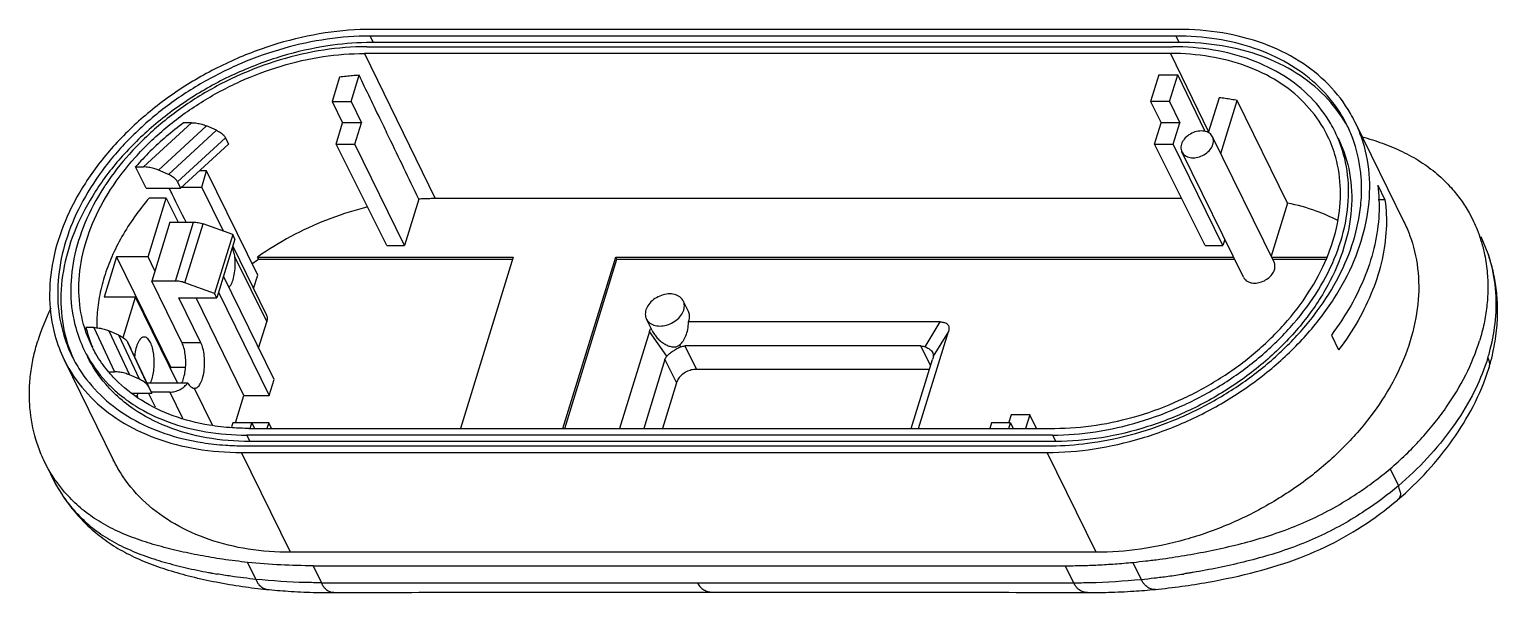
# Model space of a CAD drawing. Extents: x 12 to 460, y -119 to 203.
# Drawn here: x 257.24 to 300.19, y -113.88 to -97.4 of the extents above; entities that cross this region are included whole.
import ezdxf

# ---------------------------------------------------------------- set-up
doc = ezdxf.new("R2010")
doc.units = 0
doc.header["$LTSCALE"] = 16.335
doc.header["$MEASUREMENT"] = 0
doc.layers.get('0').update_dxf_attribs({"linetype": 'CONTINUOUS'})

msp = doc.modelspace()

# ---------------------------------------------------------------- linework, layer by layer
at = {"color": 7, "linetype": 'Continuous'}
for p, q in [((290.841, -97.401), (267.262, -97.401)), ((267.105, -97.91), (290.684, -97.91)), ((267.202, -97.597), (267.293, -97.783)), ((290.781, -97.597), (267.202, -97.597)), ((290.872, -97.783), (267.293, -97.783)), ((290.781, -97.597), (290.872, -97.783)), ((267.044, -98.106), (269.113, -102.352)), ((290.624, -98.106), (267.044, -98.106)), ((290.624, -98.106), (291.739, -100.396)), ((266.314, -98.799), (266.094, -99.511)), ((266.647, -99.511), (266.884, -98.744)), ((290.283, -98.73), (290.042, -99.511)), ((290.283, -98.73), (290.836, -98.73)), ((290.594, -99.511), (290.836, -98.73)), ((291.637, -100.393), (290.836, -98.73)), ((266.094, -99.511), (266.402, -100.133)), ((266.094, -99.511), (266.647, -99.511)), ((266.647, -99.511), (266.949, -100.133)), ((290.594, -99.511), (290.042, -99.511)), ((290.042, -99.511), (290.35, -100.133)), ((290.594, -99.511), (290.896, -100.133)), ((292.047, -99.4), (291.729, -100.428)), ((292.094, -101.035), (292.574, -99.482)), ((294.049, -102.482), (292.574, -99.482)), ((261.98, -100.133), (260.574, -101.426)), ((262.415, -100.224), (261.01, -101.517)), ((261.302, -101.646), (262.707, -100.353)), ((261.98, -100.133), (261.749, -100.133)), ((262.707, -100.353), (262.415, -100.224)), ((266.21, -100.757), (266.402, -100.133)), ((266.949, -100.133), (266.402, -100.133)), ((266.756, -100.757), (266.949, -100.133)), ((290.157, -100.757), (290.35, -100.133)), ((290.896, -100.133), (290.35, -100.133)), ((290.703, -100.757), (290.896, -100.133)), ((296.021, -100.109), (297.455, -103.031)), ((261.571, -101.865), (262.977, -100.573)), ((261.661, -102.048), (263.066, -100.755)), ((262.977, -100.573), (263.066, -100.755)), ((267.693, -103.727), (266.21, -100.757)), ((266.21, -100.757), (266.756, -100.757)), ((268.209, -103.727), (266.756, -100.757)), ((290.157, -100.757), (290.703, -100.757)), ((291.641, -103.727), (290.157, -100.757)), ((292.156, -103.727), (290.703, -100.757)), ((293.653, -104.212), (291.853, -100.544)), ((292.755, -104.652), (290.956, -100.985)), ((260.652, -102.048), (260.343, -101.426)), ((260.343, -101.426), (260.574, -101.426)), ((261.302, -101.646), (261.01, -101.517)), ((262.422, -101.543), (262.209, -101.543)), ((262.277, -102.013), (262.422, -101.543)), ((263.917, -104.589), (262.422, -101.543)), ((260.652, -102.048), (261.661, -102.048)), ((261.571, -101.865), (261.661, -102.048)), ((261.698, -102.013), (262.277, -102.013)), ((262.912, -103.306), (262.277, -102.013)), ((296.685, -101.956), (296.899, -102.391)), ((260.708, -104.059), (261.24, -102.335)), ((261.24, -102.335), (260.742, -102.335)), ((261.24, -102.335), (261.586, -103.039)), ((268.629, -102.367), (268.209, -103.727)), ((290.954, -102.352), (269.113, -102.352)), ((294.049, -102.482), (293.568, -104.038)), ((296.899, -102.391), (296.704, -102.391)), ((261.348, -103.039), (260.815, -104.762)), ((261.348, -103.039), (262.039, -103.039)), ((261.507, -104.762), (262.039, -103.039)), ((261.784, -104.813), (262.317, -103.089)), ((263.185, -103.405), (262.317, -103.089)), ((299.36, -102.768), (299.467, -102.97)), ((263.185, -103.405), (262.653, -105.129)), ((263.25, -103.536), (263.185, -103.405)), ((299.915, -103.964), (299.711, -103.468)), ((263.25, -103.536), (262.717, -105.259)), ((263.187, -103.74), (264.168, -105.739)), ((267.693, -103.727), (268.209, -103.727)), ((291.641, -103.727), (292.156, -103.727)), ((292.212, -103.546), (292.156, -103.727)), ((259.787, -104.059), (259.424, -105.234)), ((259.787, -104.059), (261.373, -107.291)), ((260.708, -104.059), (259.787, -104.059)), ((260.907, -104.464), (260.708, -104.059)), ((263.249, -104.063), (264.179, -105.959)), ((263.945, -104.125), (263.914, -104.063)), ((263.914, -104.063), (271.393, -104.063)), ((263.945, -104.125), (271.374, -104.125)), ((271.393, -104.063), (269.845, -109.073)), ((272.848, -109.073), (274.396, -104.063)), ((272.898, -109.073), (274.426, -104.125)), ((274.426, -104.125), (274.396, -104.063)), ((274.396, -104.063), (292.466, -104.063)), ((274.426, -104.125), (292.497, -104.125)), ((293.58, -104.063), (295.203, -104.063)), ((293.611, -104.125), (295.177, -104.125)), ((261.7, -106.565), (260.815, -104.762)), ((261.507, -104.762), (260.815, -104.762)), ((262.653, -105.129), (261.784, -104.813)), ((264.396, -107.644), (262.914, -104.623)), ((263.796, -104.981), (263.917, -104.589)), ((260.345, -105.234), (259.424, -105.234)), ((259.979, -106.418), (260.345, -105.234)), ((261.574, -107.738), (260.345, -105.234)), ((262.717, -105.259), (262.653, -105.129)), ((262.768, -105.093), (264.25, -108.114)), ((262.255, -106.568), (261.612, -105.259)), ((261.612, -105.259), (262.717, -105.259)), ((263.514, -108.114), (262.113, -105.259)), ((276.52, -105.656), (276.367, -105.345)), ((263.944, -106.722), (264.179, -105.959)), ((275.455, -106.211), (275.29, -105.874)), ((283.887, -105.959), (276.52, -105.959)), ((283.443, -106.686), (283.887, -105.959)), ((259.122, -106.126), (258.891, -106.126)), ((259.122, -106.126), (259.729, -107.418)), ((259.557, -106.217), (260.164, -107.509)), ((259.849, -106.346), (259.557, -106.217)), ((260.456, -107.638), (259.849, -106.346)), ((275.377, -106.236), (274.5, -109.073)), ((275.886, -106.963), (275.377, -106.236)), ((283.25, -109.073), (284.127, -106.236)), ((284.127, -106.236), (283.683, -106.963)), ((295.33, -106.342), (295.543, -106.777)), ((260.119, -106.565), (260.208, -106.747)), ((260.725, -107.858), (260.119, -106.565)), ((260.815, -108.04), (260.208, -106.747)), ((261.7, -106.565), (262.252, -106.565)), ((276.297, -106.686), (276.259, -106.633)), ((276.415, -106.662), (276.75, -107.346)), ((283.323, -106.662), (276.415, -106.662)), ((283.605, -107.238), (283.323, -106.662)), ((258.258, -107.07), (259.692, -109.991)), ((261.373, -107.291), (261.366, -107.314)), ((261.803, -107.291), (261.373, -107.291)), ((275.833, -107.054), (275.209, -109.073)), ((275.833, -107.054), (276.169, -107.737)), ((283.572, -107.346), (276.75, -107.346)), ((283.038, -109.073), (283.662, -107.054)), ((299.935, -107.319), (299.935, -107.319)), ((259.584, -107.418), (259.729, -107.418)), ((260.456, -107.638), (260.164, -107.509)), ((260.673, -107.738), (261.869, -107.738)), ((264.25, -108.114), (264.396, -107.644)), ((276.169, -107.737), (275.756, -109.073)), ((260.251, -108.04), (260.815, -108.04)), ((260.355, -108.123), (260.389, -108.123)), ((260.389, -108.123), (260.414, -108.04)), ((260.411, -108.168), (260.389, -108.123)), ((260.926, -108.452), (260.724, -108.04)), ((260.725, -107.858), (260.815, -108.04)), ((261.344, -108.014), (260.815, -108.014)), ((261.344, -108.014), (261.717, -108.775)), ((262.062, -107.9), (262.595, -108.987)), ((262.062, -107.9), (262.072, -107.9)), ((263.267, -108.911), (263.514, -108.114)), ((263.514, -108.114), (264.25, -108.114)), ((285.961, -108.674), (285.892, -108.896)), ((286.507, -108.674), (285.961, -108.674)), ((286.507, -108.674), (286.384, -109.073)), ((286.699, -109.073), (286.507, -108.674)), ((263.189, -108.911), (263.152, -109.032)), ((264.237, -108.909), (263.189, -108.911)), ((263.655, -109.073), (287.235, -109.073)), ((263.692, -109.073), (263.742, -108.911)), ((263.742, -108.911), (263.821, -109.073)), ((264.237, -108.909), (264.186, -109.073)), ((264.316, -109.073), (264.237, -108.909)), ((285.387, -108.911), (285.337, -109.073)), ((285.94, -108.911), (285.387, -108.911)), ((285.89, -109.073), (285.94, -108.911)), ((285.94, -108.911), (286.018, -109.073)), ((263.595, -109.269), (263.686, -109.455)), ((287.174, -109.269), (263.595, -109.269)), ((287.266, -109.455), (263.686, -109.455)), ((287.174, -109.269), (287.266, -109.455)), ((264.871, -112.699), (263.438, -109.778)), ((263.438, -109.778), (287.017, -109.778)), ((263.498, -109.582), (287.077, -109.582)), ((288.45, -112.699), (287.017, -109.778)), ((257.786, -110.254), (257.679, -110.052)), ((257.781, -110.258), (257.924, -110.549)), ((257.787, -110.255), (258.031, -110.753)), ((297.046, -110.255), (297.29, -110.753)), ((257.924, -110.549), (258.031, -110.753)), ((258.031, -110.752), (258.181, -110.998)), ((297.264, -111.167), (297.262, -111.169)), ((288.45, -112.699), (264.871, -112.699)), ((263.62, -112.992), (263.865, -113.489)), ((265.536, -113.091), (265.78, -113.588)), ((265.536, -113.091), (287.544, -113.091)), ((287.544, -113.091), (287.788, -113.588)), ((289.52, -112.992), (289.764, -113.489)), ((265.78, -113.588), (287.788, -113.588)), ((290.18, -113.783), (290.18, -113.783)), ((266.142, -113.878), (266.141, -113.878)), ((288.194, -113.878), (288.194, -113.878))]:
    msp.add_line(p, q, dxfattribs=at)
for points, knots in [([(267.262, -97.401), (266.804, -97.401), (265.871, -97.476), (264.486, -97.791), (263.13, -98.299), (261.849, -98.986), (260.685, -99.826), (259.676, -100.794), (258.857, -101.856), (258.255, -102.98), (257.893, -104.13), (257.784, -105.267), (257.925, -106.259), (258.145, -106.839), (258.258, -107.07)], [0, 0, 0, 0, 1.37364, 2.79646, 4.247928, 5.704912, 7.14379, 8.542556, 9.882969, 11.152786, 12.348034, 13.475015, 14.551232, 15.323901, 15.323901, 15.323901, 15.323901]), ([(296.021, -100.109), (295.979, -100.024), (295.769, -99.629), (295.267, -98.975), (294.39, -98.281), (293.331, -97.773), (292.128, -97.466), (291.278, -97.401), (290.841, -97.401)], [0, 0, 0, 0, 0.281718, 1.343183, 2.443763, 3.605864, 4.840981, 6.1497, 6.1497, 6.1497, 6.1497]), ([(267.202, -97.597), (266.783, -97.597), (265.931, -97.661), (264.664, -97.934), (263.417, -98.375), (262.228, -98.973), (261.133, -99.709), (260.164, -100.562), (259.349, -101.506), (258.714, -102.515), (258.277, -103.559), (258.055, -104.608), (258.056, -105.631), (258.224, -106.343), (258.367, -106.704), (258.392, -106.762)], [0, 0, 0, 0, 1.254985, 2.553356, 3.878604, 5.212028, 6.534284, 7.826912, 9.073882, 10.263209, 11.388602, 12.451061, 13.46004, 14.43345, 14.623149, 14.623149, 14.623149, 14.623149]), ([(267.096, -97.786), (266.718, -97.795), (265.882, -97.87), (264.605, -98.161), (263.292, -98.653), (262.051, -99.318), (260.924, -100.132), (259.947, -101.069), (259.154, -102.098), (258.571, -103.186), (258.22, -104.299), (258.115, -105.4), (258.231, -106.221), (258.371, -106.655), (258.408, -106.757)], [0, 0, 0, 0, 1.133411, 2.511205, 3.916741, 5.327618, 6.720961, 8.075463, 9.373458, 10.60309, 11.760515, 12.851831, 13.89399, 14.219963, 14.219963, 14.219963, 14.219963]), ([(267.105, -97.91), (266.685, -97.91), (265.828, -97.979), (264.557, -98.268), (263.313, -98.735), (262.137, -99.364), (261.069, -100.136), (260.172, -100.996), (259.678, -101.628), (259.472, -101.936)], [0, 0, 0, 0, 1.260619, 2.566371, 3.898415, 5.235521, 6.55601, 7.839688, 8.951933, 8.951933, 8.951933, 8.951933]), ([(295.437, -100.395), (295.399, -100.318), (295.206, -99.955), (294.745, -99.355), (293.941, -98.718), (292.969, -98.252), (291.864, -97.97), (291.084, -97.91), (290.684, -97.91)], [0, 0, 0, 0, 0.258538, 1.232668, 2.242694, 3.309179, 4.442672, 5.643712, 5.643712, 5.643712, 5.643712]), ([(295.797, -100.219), (295.715, -100.053), (295.457, -99.609), (294.893, -98.962), (294.058, -98.359), (293.07, -97.919), (291.96, -97.653), (291.181, -97.597), (290.781, -97.597)], [0, 0, 0, 0, 0.557208, 1.534677, 2.551005, 3.622859, 4.758336, 5.95721, 5.95721, 5.95721, 5.95721]), ([(295.759, -100.165), (295.588, -99.868), (295.158, -99.307), (294.309, -98.636), (293.283, -98.144), (292.118, -97.846), (291.295, -97.783), (290.872, -97.783)], [0, 0, 0, 0, 1.027875, 2.093626, 3.218951, 4.414983, 5.682287, 5.682287, 5.682287, 5.682287]), ([(258.854, -106.139), (258.843, -106.104), (258.744, -105.764), (258.646, -105.075), (258.742, -104.068), (259.064, -103.049), (259.597, -102.054), (260.323, -101.112), (261.216, -100.255), (262.248, -99.51), (263.383, -98.902), (264.585, -98.451), (265.811, -98.172), (266.639, -98.106), (267.044, -98.106)], [0, 0, 0, 0, 0.111488, 1.062746, 2.063827, 3.120133, 4.248086, 5.43286, 6.675014, 7.947404, 9.24056, 10.525059, 11.786882, 13.003777, 13.003777, 13.003777, 13.003777]), ([(295.221, -100.522), (295.182, -100.441), (294.993, -100.085), (294.545, -99.501), (293.768, -98.886), (292.83, -98.436), (291.763, -98.164), (291.01, -98.106), (290.624, -98.106)], [0, 0, 0, 0, 0.268712, 1.207357, 2.184177, 3.212591, 4.307932, 5.467327, 5.467327, 5.467327, 5.467327]), ([(266.884, -98.744), (266.821, -98.748), (266.694, -98.757), (266.504, -98.775), (266.378, -98.79), (266.314, -98.799)], [0, 0, 0, 0, 0.1894649, 0.3801636, 0.5720403, 0.5720403, 0.5720403, 0.5720403]), ([(292.574, -99.482), (292.516, -99.471), (292.4, -99.45), (292.224, -99.422), (292.106, -99.407), (292.047, -99.4)], [0, 0, 0, 0, 0.1763103, 0.3542412, 0.5337753, 0.5337753, 0.5337753, 0.5337753]), ([(268.629, -102.367), (268.338, -101.763), (267.971, -101), (267.603, -100.237), (267.526, -100.078)], [0, 0, 0, 0, 2.010469, 2.54058, 2.54058, 2.54058, 2.54058]), ([(261.749, -100.133), (261.575, -100.262), (261.239, -100.529), (260.769, -100.96), (260.48, -101.268), (260.343, -101.426)], [0, 0, 0, 0, 0.648129, 1.286539, 1.912956, 1.912956, 1.912956, 1.912956]), ([(261.98, -100.133), (262.031, -100.133), (262.132, -100.141), (262.279, -100.172), (262.372, -100.205), (262.415, -100.224)], [0, 0, 0, 0, 0.1523886, 0.3051158, 0.4473239, 0.4473239, 0.4473239, 0.4473239]), ([(262.707, -100.353), (262.75, -100.372), (262.826, -100.413), (262.919, -100.487), (262.963, -100.544), (262.977, -100.573)], [0, 0, 0, 0, 0.140116, 0.2577207, 0.3536054, 0.3536054, 0.3536054, 0.3536054]), ([(287.017, -109.778), (287.475, -109.778), (288.408, -109.703), (289.793, -109.388), (291.149, -108.879), (292.43, -108.193), (293.594, -107.353), (294.603, -106.385), (295.422, -105.322), (296.024, -104.199), (296.386, -103.049), (296.495, -101.912), (296.354, -100.92), (296.134, -100.34), (296.021, -100.109)], [0, 0, 0, 0, 1.37364, 2.79646, 4.247928, 5.704912, 7.14379, 8.542556, 9.882969, 11.152786, 12.348034, 13.475015, 14.551232, 15.323901, 15.323901, 15.323901, 15.323901]), ([(287.174, -109.269), (287.594, -109.269), (288.451, -109.2), (289.722, -108.911), (290.966, -108.444), (292.142, -107.814), (293.21, -107.043), (294.136, -106.155), (294.887, -105.18), (295.44, -104.148), (295.773, -103.094), (295.873, -102.05), (295.743, -101.14), (295.541, -100.607), (295.437, -100.395)], [0, 0, 0, 0, 1.260619, 2.566371, 3.898415, 5.235521, 6.55601, 7.839688, 9.069813, 10.235152, 11.332057, 12.366311, 13.353978, 14.063074, 14.063074, 14.063074, 14.063074]), ([(287.235, -109.073), (287.64, -109.073), (288.468, -109.006), (289.694, -108.728), (290.896, -108.277), (292.031, -107.669), (293.063, -106.924), (293.956, -106.067), (294.682, -105.125), (295.215, -104.13), (295.537, -103.11), (295.633, -102.104), (295.509, -101.23), (295.318, -100.722), (295.221, -100.522)], [0, 0, 0, 0, 1.216897, 2.478724, 3.763221, 5.05638, 6.328768, 7.570922, 8.755695, 9.883646, 10.939952, 11.941032, 12.89229, 13.559991, 13.559991, 13.559991, 13.559991]), ([(291.853, -100.544), (291.843, -100.524), (291.803, -100.462), (291.69, -100.389), (291.519, -100.363), (291.335, -100.395), (291.161, -100.479), (291.022, -100.603), (290.961, -100.71), (290.944, -100.764)], [0, 0, 0, 0, 0.067961, 0.217557, 0.387222, 0.575053, 0.770141, 0.958537, 1.129085, 1.129085, 1.129085, 1.129085]), ([(296.213, -101.954), (296.21, -101.816), (296.177, -101.354), (296.038, -100.764), (295.856, -100.341), (295.797, -100.219)], [0, 0, 0, 0, 0.415486, 1.388896, 1.795571, 1.795571, 1.795571, 1.795571]), ([(295.529, -100.582), (295.536, -100.595), (295.691, -100.917), (295.91, -101.607), (295.955, -102.692), (295.73, -103.813), (295.249, -104.925), (294.533, -105.989), (293.609, -106.967), (292.513, -107.824), (291.286, -108.528), (289.973, -109.052), (288.624, -109.377), (287.713, -109.455), (287.266, -109.455)], [0, 0, 0, 0, 0.04284, 1.073573, 2.140146, 3.268578, 4.472357, 5.752199, 7.098058, 8.491871, 9.910369, 11.327768, 12.718399, 14.059321, 14.059321, 14.059321, 14.059321]), ([(290.944, -100.764), (290.929, -100.812), (290.921, -100.891), (290.945, -100.962), (290.956, -100.985)], [0, 0, 0, 0, 0.1503056, 0.2243317, 0.2243317, 0.2243317, 0.2243317]), ([(290.956, -100.985), (290.966, -101.005), (291.006, -101.066), (291.119, -101.14), (291.29, -101.166), (291.474, -101.134), (291.648, -101.05), (291.787, -100.925), (291.848, -100.819), (291.865, -100.764)], [0, 0, 0, 0, 0.067961, 0.217557, 0.387222, 0.575053, 0.770141, 0.958537, 1.129085, 1.129085, 1.129085, 1.129085]), ([(291.865, -100.764), (291.88, -100.717), (291.888, -100.638), (291.864, -100.566), (291.853, -100.544)], [0, 0, 0, 0, 0.1503056, 0.2243317, 0.2243317, 0.2243317, 0.2243317]), ([(296.234, -100.542), (296.432, -100.599), (296.828, -100.727), (297.402, -100.963), (297.942, -101.257), (298.426, -101.616), (298.817, -101.999), (299.126, -102.386), (299.287, -102.638), (299.36, -102.768)], [0, 0, 0, 0, 0.618182, 1.247142, 1.858994, 2.458095, 3.047656, 3.496274, 3.942252, 3.942252, 3.942252, 3.942252]), ([(261.01, -101.517), (260.966, -101.498), (260.873, -101.465), (260.727, -101.434), (260.625, -101.426), (260.574, -101.426)], [0, 0, 0, 0, 0.1422081, 0.2949353, 0.4473239, 0.4473239, 0.4473239, 0.4473239]), ([(261.571, -101.865), (261.557, -101.837), (261.513, -101.779), (261.421, -101.705), (261.344, -101.665), (261.302, -101.646)], [0, 0, 0, 0, 0.0958847, 0.2134894, 0.3536054, 0.3536054, 0.3536054, 0.3536054]), ([(259.472, -101.936), (259.45, -101.969), (259.216, -102.327), (258.839, -103.031), (258.506, -104.085), (258.406, -105.129), (258.536, -106.039), (258.738, -106.572), (258.842, -106.784)], [0, 0, 0, 0, 0.118227, 1.283565, 2.38047, 3.414724, 4.402392, 5.111487, 5.111487, 5.111487, 5.111487]), ([(287.274, -109.58), (287.627, -109.571), (288.412, -109.504), (289.615, -109.245), (290.862, -108.804), (292.05, -108.206), (293.146, -107.47), (294.115, -106.617), (294.93, -105.673), (295.565, -104.664), (296.002, -103.62), (296.195, -102.706), (296.218, -102.153), (296.213, -101.954)], [0, 0, 0, 0, 1.058596, 2.356967, 3.682215, 5.015639, 6.337895, 7.630523, 8.877493, 10.06682, 11.192213, 12.254672, 12.849651, 12.849651, 12.849651, 12.849651]), ([(296.685, -101.956), (296.724, -102.239), (296.747, -102.828), (296.621, -103.72), (296.339, -104.62), (295.908, -105.508), (295.536, -106.069), (295.33, -106.342)], [0, 0, 0, 0, 0.85914, 1.754295, 2.692302, 3.676254, 4.704627, 4.704627, 4.704627, 4.704627]), ([(260.742, -102.335), (260.59, -102.513), (260.305, -102.877), (259.938, -103.451), (259.641, -104.039), (259.417, -104.635), (259.27, -105.232), (259.211, -105.733), (259.207, -106.032), (259.209, -106.133)], [0, 0, 0, 0, 0.701759, 1.382534, 2.040824, 2.67609, 3.288881, 3.880925, 4.184645, 4.184645, 4.184645, 4.184645]), ([(267.131, -102.598), (267.089, -102.608), (266.68, -102.711), (265.914, -102.961), (264.876, -103.442), (264.225, -103.844), (263.914, -104.063)], [0, 0, 0, 0, 0.129015, 1.265194, 2.411484, 3.553677, 3.553677, 3.553677, 3.553677]), ([(269.113, -102.352), (269.059, -102.352), (268.952, -102.353), (268.791, -102.358), (268.683, -102.364), (268.629, -102.367)], [0, 0, 0, 0, 0.1603896, 0.3217961, 0.4841892, 0.4841892, 0.4841892, 0.4841892]), ([(295.517, -102.995), (295.315, -102.888), (294.837, -102.678), (294.334, -102.54), (294.049, -102.482)], [0, 0, 0, 0, 0.685918, 1.559087, 1.559087, 1.559087, 1.559087]), ([(296.899, -102.391), (296.938, -102.674), (296.96, -103.263), (296.834, -104.155), (296.552, -105.055), (296.122, -105.943), (295.75, -106.504), (295.543, -106.777)], [0, 0, 0, 0, 0.85914, 1.754295, 2.692302, 3.676254, 4.704627, 4.704627, 4.704627, 4.704627]), ([(262.039, -103.039), (262.085, -103.039), (262.18, -103.048), (262.271, -103.073), (262.317, -103.089)], [0, 0, 0, 0, 0.138853, 0.2831197, 0.2831197, 0.2831197, 0.2831197]), ([(297.455, -103.031), (297.517, -103.157), (297.704, -103.594), (297.895, -104.402), (297.896, -105.459), (297.666, -106.542), (297.216, -107.621), (296.56, -108.662), (295.718, -109.638), (294.717, -110.518), (293.586, -111.278), (292.359, -111.896), (291.071, -112.352), (289.762, -112.633), (288.882, -112.699), (288.45, -112.699)], [0, 0, 0, 0, 0.419965, 1.425186, 2.467138, 3.564319, 4.726489, 5.954682, 7.242404, 8.577274, 9.942741, 11.319741, 12.688297, 14.029099, 15.325097, 15.325097, 15.325097, 15.325097]), ([(299.467, -102.97), (299.501, -103.041), (299.578, -103.209), (299.643, -103.381), (299.676, -103.482)], [0, 0, 0, 0, 0.2351595, 0.5533187, 0.5533187, 0.5533187, 0.5533187]), ([(263.249, -104.063), (263.244, -104.015), (263.225, -103.92), (263.194, -103.826), (263.176, -103.78), (263.175, -103.777)], [0, 0, 0, 0, 0.1456819, 0.2883517, 0.2963261, 0.2963261, 0.2963261, 0.2963261]), ([(299.717, -103.61), (299.718, -103.614), (299.755, -103.737), (299.786, -103.862), (299.811, -103.983)], [0, 0, 0, 0, 0.0128846, 0.3852764, 0.3852764, 0.3852764, 0.3852764]), ([(263.076, -104.95), (263.096, -104.93), (263.144, -104.859), (263.203, -104.715), (263.245, -104.517), (263.263, -104.295), (263.257, -104.14), (263.249, -104.063)], [0, 0, 0, 0, 0.0841615, 0.2543866, 0.4613716, 0.6901977, 0.9224452, 0.9224452, 0.9224452, 0.9224452]), ([(293.665, -104.432), (293.676, -104.395), (293.688, -104.319), (293.669, -104.244), (293.653, -104.212)], [0, 0, 0, 0, 0.1169481, 0.2246753, 0.2246753, 0.2246753, 0.2246753]), ([(299.811, -103.983), (299.85, -104.169), (299.9, -104.516), (299.916, -105.028), (299.884, -105.518), (299.803, -106.016), (299.717, -106.346), (299.665, -106.511)], [0, 0, 0, 0, 0.568594, 1.047841, 1.536659, 2.038782, 2.557972, 2.557972, 2.557972, 2.557972]), ([(299.935, -107.319), (299.958, -107.245), (300.01, -107.063), (300.079, -106.774), (300.137, -106.453), (300.174, -106.139), (300.193, -105.834), (300.195, -105.54), (300.182, -105.256), (300.154, -104.983), (300.114, -104.721), (300.062, -104.47), (300, -104.228), (299.948, -104.061), (299.919, -103.974), (299.915, -103.964)], [0, 0, 0, 0, 0.231358, 0.56689, 0.892797, 1.208536, 1.513721, 1.80824, 2.092238, 2.366021, 2.630427, 2.886311, 3.136582, 3.378994, 3.410582, 3.410582, 3.410582, 3.410582]), ([(299.981, -106.755), (300.054, -106.475), (300.16, -105.885), (300.16, -104.975), (300.034, -104.329), (299.928, -104), (299.915, -103.964)], [0, 0, 0, 0, 0.869216, 1.789742, 2.713537, 2.827241, 2.827241, 2.827241, 2.827241]), ([(261.784, -104.813), (261.739, -104.796), (261.647, -104.771), (261.553, -104.762), (261.507, -104.762)], [0, 0, 0, 0, 0.1442667, 0.2831197, 0.2831197, 0.2831197, 0.2831197]), ([(292.756, -104.652), (292.761, -104.663), (292.788, -104.711), (292.869, -104.782), (293.009, -104.827), (293.17, -104.824), (293.333, -104.777), (293.482, -104.691), (293.599, -104.575), (293.65, -104.48), (293.665, -104.432)], [0, 0, 0, 0, 0.036177, 0.165658, 0.309318, 0.469259, 0.640376, 0.813602, 0.97919, 1.129951, 1.129951, 1.129951, 1.129951]), ([(275.974, -105.139), (275.907, -105.139), (275.771, -105.16), (275.581, -105.241), (275.419, -105.365), (275.304, -105.517), (275.248, -105.684), (275.26, -105.807), (275.285, -105.864), (275.29, -105.874)], [0, 0, 0, 0, 0.199447, 0.408825, 0.611654, 0.804122, 0.973019, 1.129064, 1.160138, 1.160138, 1.160138, 1.160138]), ([(276.367, -105.345), (276.349, -105.31), (276.291, -105.232), (276.151, -105.155), (276.034, -105.139), (275.974, -105.139)], [0, 0, 0, 0, 0.119305, 0.2831849, 0.4653651, 0.4653651, 0.4653651, 0.4653651]), ([(275.683, -106.079), (275.75, -106.079), (275.886, -106.059), (276.076, -105.977), (276.238, -105.854), (276.353, -105.702), (276.409, -105.535), (276.397, -105.412), (276.372, -105.355), (276.367, -105.345)], [0, 0, 0, 0, 0.199447, 0.408825, 0.611654, 0.804122, 0.973019, 1.129064, 1.160138, 1.160138, 1.160138, 1.160138]), ([(276.52, -105.959), (276.536, -105.918), (276.558, -105.835), (276.549, -105.729), (276.528, -105.673), (276.52, -105.656)], [0, 0, 0, 0, 0.1327374, 0.2553764, 0.3115396, 0.3115396, 0.3115396, 0.3115396]), ([(264.168, -105.739), (264.183, -105.77), (264.202, -105.844), (264.191, -105.921), (264.179, -105.959)], [0, 0, 0, 0, 0.103252, 0.224824, 0.224824, 0.224824, 0.224824]), ([(275.29, -105.874), (275.307, -105.909), (275.366, -105.987), (275.506, -106.063), (275.623, -106.079), (275.683, -106.079)], [0, 0, 0, 0, 0.119305, 0.2831849, 0.4653651, 0.4653651, 0.4653651, 0.4653651]), ([(276.259, -106.633), (276.298, -106.6), (276.371, -106.517), (276.451, -106.362), (276.506, -106.172), (276.519, -106.033), (276.52, -105.959)], [0, 0, 0, 0, 0.152485, 0.325415, 0.5211344, 0.7415024, 0.7415024, 0.7415024, 0.7415024]), ([(283.887, -105.959), (283.923, -105.959), (283.988, -105.965), (284.075, -106), (284.131, -106.064), (284.147, -106.149), (284.136, -106.207), (284.127, -106.236)], [0, 0, 0, 0, 0.1073972, 0.195877, 0.2730785, 0.3526177, 0.4458004, 0.4458004, 0.4458004, 0.4458004]), ([(257.68, -110.052), (257.645, -109.981), (257.549, -109.769), (257.364, -109.253), (257.251, -108.63), (257.23, -107.994), (257.262, -107.504), (257.344, -107.006), (257.43, -106.676), (257.481, -106.511)], [0, 0, 0, 0, 0.23516, 0.70025, 1.640038, 2.119284, 2.608103, 3.110226, 3.629415, 3.629415, 3.629415, 3.629415]), ([(258.891, -106.126), (258.93, -106.281), (258.99, -106.47), (259.065, -106.653), (259.08, -106.688)], [0, 0, 0, 0, 0.4798372, 0.5930785, 0.5930785, 0.5930785, 0.5930785]), ([(259.122, -106.126), (259.173, -106.126), (259.275, -106.134), (259.421, -106.165), (259.514, -106.198), (259.557, -106.217)], [0, 0, 0, 0, 0.1523886, 0.3051158, 0.4473239, 0.4473239, 0.4473239, 0.4473239]), ([(259.849, -106.346), (259.892, -106.365), (259.968, -106.405), (260.061, -106.479), (260.105, -106.537), (260.119, -106.565)], [0, 0, 0, 0, 0.140116, 0.2577207, 0.3536054, 0.3536054, 0.3536054, 0.3536054]), ([(260.598, -106.401), (260.57, -106.401), (260.5, -106.429), (260.423, -106.536), (260.36, -106.694), (260.328, -106.849), (260.316, -106.949), (260.313, -106.979)], [0, 0, 0, 0, 0.0831009, 0.2112557, 0.3836618, 0.5929008, 0.6835731, 0.6835731, 0.6835731, 0.6835731]), ([(260.779, -106.563), (260.759, -106.521), (260.717, -106.451), (260.64, -106.402), (260.602, -106.401), (260.598, -106.401)], [0, 0, 0, 0, 0.1401082, 0.2410315, 0.2533057, 0.2533057, 0.2533057, 0.2533057]), ([(275.377, -106.236), (275.382, -106.219), (275.39, -106.2), (275.398, -106.181), (275.399, -106.18)], [0, 0, 0, 0, 0.0556431, 0.06104932, 0.06104932, 0.06104932, 0.06104932]), ([(275.456, -106.212), (275.464, -106.229), (275.496, -106.288), (275.56, -106.38), (275.653, -106.48), (275.755, -106.564), (275.862, -106.631), (275.937, -106.662), (275.975, -106.673)], [0, 0, 0, 0, 0.0592505, 0.1986271, 0.335126, 0.4679649, 0.5944919, 0.711559, 0.711559, 0.711559, 0.711559]), ([(297.046, -110.254), (297.205, -110.12), (297.51, -109.845), (297.937, -109.407), (298.328, -108.952), (298.792, -108.335), (299.278, -107.538), (299.559, -106.854), (299.665, -106.511)], [0, 0, 0, 0, 0.621714, 1.233546, 1.833411, 2.419745, 3.548057, 4.625392, 4.625392, 4.625392, 4.625392]), ([(258.482, -106.959), (258.564, -107.126), (258.822, -107.57), (259.386, -108.217), (260.221, -108.82), (261.209, -109.26), (262.149, -109.485), (262.749, -109.55), (262.974, -109.565)], [0, 0, 0, 0, 0.557208, 1.534677, 2.551005, 3.622859, 4.758336, 5.433654, 5.433654, 5.433654, 5.433654]), ([(258.842, -106.784), (258.88, -106.861), (259.073, -107.224), (259.4, -107.65), (259.724, -107.952), (259.814, -108.03)], [0, 0, 0, 0, 0.258538, 1.232668, 1.588758, 1.588758, 1.588758, 1.588758]), ([(259.531, -107.394), (259.402, -107.237), (259.241, -107.006), (259.109, -106.76), (259.074, -106.69)], [0, 0, 0, 0, 0.6083181, 0.8402591, 0.8402591, 0.8402591, 0.8402591]), ([(260.778, -107.74), (260.784, -107.728), (260.814, -107.662), (260.854, -107.529), (260.885, -107.334), (260.893, -107.125), (260.879, -106.917), (260.844, -106.728), (260.804, -106.613), (260.779, -106.563)], [0, 0, 0, 0, 0.04006, 0.214961, 0.416057, 0.630213, 0.842601, 1.038526, 1.205679, 1.205679, 1.205679, 1.205679]), ([(261.721, -107.691), (261.741, -107.641), (261.776, -107.524), (261.806, -107.334), (261.814, -107.125), (261.8, -106.917), (261.765, -106.73), (261.726, -106.617), (261.702, -106.569)], [0, 0, 0, 0, 0.161844, 0.362941, 0.577097, 0.789484, 0.985409, 1.146484, 1.146484, 1.146484, 1.146484]), ([(262.072, -107.9), (262.1, -107.9), (262.171, -107.87), (262.247, -107.762), (262.31, -107.603), (262.351, -107.402), (262.368, -107.179), (262.358, -106.952), (262.323, -106.746), (262.281, -106.621), (262.255, -106.568)], [0, 0, 0, 0, 0.085904, 0.214709, 0.38737, 0.596297, 0.826217, 1.05851, 1.274194, 1.4518, 1.4518, 1.4518, 1.4518]), ([(275.833, -107.054), (275.838, -107.037), (275.852, -107.004), (275.874, -106.976), (275.886, -106.963)], [0, 0, 0, 0, 0.0526989, 0.1053928, 0.1053928, 0.1053928, 0.1053928]), ([(275.886, -106.963), (275.911, -106.935), (275.97, -106.88), (276.07, -106.806), (276.179, -106.74), (276.257, -106.702), (276.297, -106.686)], [0, 0, 0, 0, 0.1145852, 0.2401841, 0.3706268, 0.4989918, 0.4989918, 0.4989918, 0.4989918]), ([(275.975, -106.673), (276.01, -106.684), (276.08, -106.696), (276.181, -106.683), (276.237, -106.652), (276.259, -106.633)], [0, 0, 0, 0, 0.1114893, 0.2101279, 0.2987609, 0.2987609, 0.2987609, 0.2987609]), ([(276.297, -106.686), (276.316, -106.678), (276.354, -106.666), (276.395, -106.662), (276.415, -106.662)], [0, 0, 0, 0, 0.0612978, 0.1211169, 0.1211169, 0.1211169, 0.1211169]), ([(283.323, -106.662), (283.343, -106.662), (283.384, -106.666), (283.424, -106.678), (283.443, -106.686)], [0, 0, 0, 0, 0.0603507, 0.1231909, 0.1231909, 0.1231909, 0.1231909]), ([(283.443, -106.686), (283.48, -106.701), (283.548, -106.734), (283.623, -106.796), (283.656, -106.843), (283.665, -106.862)], [0, 0, 0, 0, 0.1207574, 0.2243441, 0.2890688, 0.2890688, 0.2890688, 0.2890688]), ([(283.683, -106.963), (283.681, -106.977), (283.676, -107.008), (283.667, -107.038), (283.662, -107.054)], [0, 0, 0, 0, 0.04312789, 0.09322433, 0.09322433, 0.09322433, 0.09322433]), ([(283.665, -106.862), (283.668, -106.869), (283.682, -106.901), (283.686, -106.937), (283.683, -106.963)], [0, 0, 0, 0, 0.0234663, 0.1025999, 0.1025999, 0.1025999, 0.1025999]), ([(299.91, -107.008), (299.916, -106.987), (299.941, -106.903), (299.965, -106.819), (299.981, -106.755)], [0, 0, 0, 0, 0.0662443, 0.2630774, 0.2630774, 0.2630774, 0.2630774]), ([(258.258, -107.07), (258.299, -107.154), (258.51, -107.55), (259.012, -108.204), (259.889, -108.898), (260.948, -109.405), (262.151, -109.713), (263.001, -109.778), (263.438, -109.778)], [0, 0, 0, 0, 0.281718, 1.343183, 2.443763, 3.605864, 4.840981, 6.1497, 6.1497, 6.1497, 6.1497]), ([(259.763, -108.088), (259.664, -107.994), (259.34, -107.658), (259.078, -107.265), (258.933, -106.97)], [0, 0, 0, 0, 0.410869, 1.397628, 1.397628, 1.397628, 1.397628]), ([(276.75, -107.346), (276.701, -107.346), (276.599, -107.36), (276.454, -107.415), (276.326, -107.501), (276.226, -107.609), (276.182, -107.694), (276.169, -107.737)], [0, 0, 0, 0, 0.1489813, 0.3056045, 0.4603826, 0.6082266, 0.7429766, 0.7429766, 0.7429766, 0.7429766]), ([(297.264, -111.167), (297.576, -110.903), (298.149, -110.347), (298.894, -109.428), (299.512, -108.428), (299.817, -107.701), (299.935, -107.319)], [0, 0, 0, 0, 1.224649, 2.38981, 3.540027, 4.740376, 4.740376, 4.740376, 4.740376]), ([(299.825, -107.261), (299.72, -107.555), (299.444, -108.172), (298.879, -109.076), (298.153, -109.96), (297.588, -110.5), (297.29, -110.753)], [0, 0, 0, 0, 0.935935, 2.018846, 3.188856, 4.359119, 4.359119, 4.359119, 4.359119]), ([(299.91, -107.008), (299.903, -107.029), (299.876, -107.114), (299.848, -107.198), (299.825, -107.261)], [0, 0, 0, 0, 0.0664747, 0.2667479, 0.2667479, 0.2667479, 0.2667479]), ([(299.91, -107.008), (299.926, -107.042), (299.95, -107.11), (299.958, -107.216), (299.946, -107.284), (299.935, -107.317), (299.935, -107.319)], [0, 0, 0, 0, 0.1121476, 0.214971, 0.3151896, 0.3184376, 0.3184376, 0.3184376, 0.3184376]), ([(263.178, -109.057), (262.951, -109.043), (262.361, -108.976), (261.449, -108.743), (260.511, -108.293), (259.931, -107.833), (259.665, -107.549), (259.623, -107.501)], [0, 0, 0, 0, 0.682585, 1.777925, 2.806339, 3.783159, 3.974602, 3.974602, 3.974602, 3.974602]), ([(260.164, -107.509), (260.12, -107.49), (260.027, -107.457), (259.881, -107.426), (259.779, -107.418), (259.729, -107.418)], [0, 0, 0, 0, 0.1422081, 0.2949353, 0.4473239, 0.4473239, 0.4473239, 0.4473239]), ([(260.725, -107.858), (260.711, -107.829), (260.667, -107.771), (260.575, -107.698), (260.498, -107.657), (260.456, -107.638)], [0, 0, 0, 0, 0.0958847, 0.2134894, 0.3536054, 0.3536054, 0.3536054, 0.3536054]), ([(261.344, -108.014), (261.394, -108.014), (261.498, -107.999), (261.645, -107.942), (261.773, -107.855), (261.842, -107.779), (261.869, -107.738)], [0, 0, 0, 0, 0.1515652, 0.3109214, 0.4671961, 0.6140772, 0.6140772, 0.6140772, 0.6140772]), ([(261.869, -107.738), (261.885, -107.77), (261.921, -107.825), (261.99, -107.88), (262.04, -107.898), (262.062, -107.9)], [0, 0, 0, 0, 0.1067833, 0.1938553, 0.2612461, 0.2612461, 0.2612461, 0.2612461]), ([(263.686, -109.455), (263.262, -109.455), (262.436, -109.388), (261.273, -109.071), (260.386, -108.609), (259.922, -108.237), (259.763, -108.088)], [0, 0, 0, 0, 1.273715, 2.470977, 3.593517, 4.247095, 4.247095, 4.247095, 4.247095]), ([(259.814, -108.03), (259.98, -108.172), (260.445, -108.512), (261.31, -108.927), (262.415, -109.209), (263.195, -109.269), (263.595, -109.269)], [0, 0, 0, 0, 0.655531, 1.722015, 2.855509, 4.056549, 4.056549, 4.056549, 4.056549]), ([(258.268, -110.937), (258.182, -110.839), (258.01, -110.619), (257.859, -110.384), (257.787, -110.254)], [0, 0, 0, 0, 0.3902822, 0.8362599, 0.8362599, 0.8362599, 0.8362599]), ([(264.871, -112.699), (264.459, -112.699), (263.653, -112.641), (262.508, -112.366), (261.488, -111.912), (260.625, -111.29), (260.042, -110.622), (259.776, -110.163), (259.692, -109.991)], [0, 0, 0, 0, 1.238053, 2.410638, 3.51752, 4.56706, 5.576473, 6.15189, 6.15189, 6.15189, 6.15189]), ([(289.52, -112.992), (289.649, -112.979), (289.912, -112.951), (290.418, -112.888), (291.041, -112.794), (291.777, -112.657), (292.517, -112.493), (293.255, -112.295), (293.987, -112.054), (294.707, -111.759), (295.408, -111.402), (296.031, -111.021), (296.577, -110.636), (296.893, -110.384), (297.046, -110.254)], [0, 0, 0, 0, 0.387783, 0.793016, 1.529055, 2.279189, 3.03752, 3.801937, 4.571278, 5.348098, 6.13536, 6.927458, 7.535325, 8.138939, 8.138939, 8.138939, 8.138939]), ([(297.29, -110.752), (296.982, -111.013), (296.446, -111.414), (295.652, -111.899), (294.952, -112.256), (294.231, -112.551), (293.499, -112.792), (292.761, -112.99), (292.021, -113.154), (291.491, -113.253), (291.209, -113.3), (291.173, -113.306)], [0, 0, 0, 0, 1.210359, 2.002457, 2.789719, 3.56654, 4.335881, 5.100298, 5.858629, 6.608762, 6.717304, 6.717304, 6.717304, 6.717304]), ([(297.29, -110.753), (297.298, -110.796), (297.313, -110.876), (297.366, -110.987), (297.333, -111.096), (297.288, -111.147), (297.264, -111.167)], [0, 0, 0, 0, 0.1321868, 0.2459473, 0.3546119, 0.4481608, 0.4481608, 0.4481608, 0.4481608]), ([(258.181, -110.998), (258.238, -111.084), (258.4, -111.318), (258.701, -111.682), (259.105, -112.077), (259.569, -112.435), (260.095, -112.745), (260.677, -113.007), (261.309, -113.228), (261.988, -113.416), (262.714, -113.576), (263.447, -113.7), (263.941, -113.76), (264.175, -113.783)], [0, 0, 0, 0, 0.309827, 0.851908, 1.414476, 2.000577, 2.606779, 3.241682, 3.911003, 4.614828, 5.353771, 6.14001, 6.845333, 6.845333, 6.845333, 6.845333]), ([(258.181, -110.998), (258.21, -111.042), (258.324, -111.208), (258.574, -111.52), (258.965, -111.903), (259.448, -112.262), (259.989, -112.556), (260.571, -112.795), (261.185, -112.993), (261.822, -113.156), (262.287, -113.254), (262.537, -113.3), (262.569, -113.306)], [0, 0, 0, 0, 0.157079, 0.605697, 1.195258, 1.794359, 2.406211, 3.035171, 3.681199, 4.340106, 5.006961, 5.1047, 5.1047, 5.1047, 5.1047]), ([(258.318, -110.994), (258.314, -110.99), (258.297, -110.971), (258.28, -110.952), (258.268, -110.937)], [0, 0, 0, 0, 0.01792618, 0.0763327, 0.0763327, 0.0763327, 0.0763327]), ([(263.62, -112.992), (263.5, -112.979), (263.256, -112.952), (262.792, -112.889), (262.229, -112.796), (261.578, -112.659), (260.941, -112.496), (260.327, -112.298), (259.745, -112.059), (259.204, -111.765), (258.725, -111.41), (258.445, -111.136), (258.318, -110.994)], [0, 0, 0, 0, 0.362583, 0.737093, 1.406047, 2.072902, 2.73181, 3.377837, 4.006797, 4.61865, 5.21775, 5.789426, 5.789426, 5.789426, 5.789426]), ([(290.18, -113.783), (290.696, -113.733), (291.69, -113.597), (293.104, -113.291), (294.397, -112.892), (295.567, -112.363), (296.51, -111.77), (297.053, -111.346), (297.262, -111.169)], [0, 0, 0, 0, 1.555115, 3.00416, 4.338967, 5.605845, 6.845609, 7.669529, 7.669529, 7.669529, 7.669529]), ([(263.865, -113.489), (263.744, -113.477), (263.5, -113.449), (263.119, -113.398), (262.859, -113.356), (262.722, -113.333)], [0, 0, 0, 0, 0.362583, 0.737093, 1.152921, 1.152921, 1.152921, 1.152921]), ([(265.536, -113.091), (265.222, -113.091), (264.583, -113.075), (263.945, -113.025), (263.62, -112.992)], [0, 0, 0, 0, 0.940828, 1.918475, 1.918475, 1.918475, 1.918475]), ([(287.544, -113.091), (287.7, -113.091), (288.019, -113.087), (288.505, -113.069), (289.008, -113.038), (289.348, -113.009), (289.52, -112.992)], [0, 0, 0, 0, 0.469161, 0.955654, 1.459237, 1.979687, 1.979687, 1.979687, 1.979687]), ([(289.764, -113.489), (289.893, -113.477), (290.156, -113.449), (290.569, -113.397), (290.853, -113.356), (291.003, -113.333)], [0, 0, 0, 0, 0.387783, 0.793016, 1.248659, 1.248659, 1.248659, 1.248659]), ([(291.173, -113.306), (291.159, -113.308), (291.102, -113.317), (291.046, -113.326), (291.003, -113.333)], [0, 0, 0, 0, 0.0430536, 0.1718801, 0.1718801, 0.1718801, 0.1718801]), ([(264.175, -113.783), (264.173, -113.783), (264.152, -113.78), (264.113, -113.771), (264.037, -113.734), (263.968, -113.667), (263.907, -113.576), (263.879, -113.52), (263.865, -113.489)], [0, 0, 0, 0, 0.0070159, 0.0615023, 0.1197164, 0.2581447, 0.3448297, 0.4467115, 0.4467115, 0.4467115, 0.4467115]), ([(265.78, -113.588), (265.625, -113.588), (264.985, -113.58), (264.346, -113.539), (263.865, -113.489)], [0, 0, 0, 0, 0.46554, 1.918307, 1.918307, 1.918307, 1.918307]), ([(264.175, -113.783), (264.386, -113.804), (264.839, -113.841), (265.495, -113.872), (265.94, -113.878), (266.141, -113.878)], [0, 0, 0, 0, 0.636216, 1.363633, 1.969503, 1.969503, 1.969503, 1.969503]), ([(266.141, -113.878), (266.124, -113.878), (266.067, -113.873), (265.993, -113.845), (265.924, -113.796), (265.871, -113.743), (265.822, -113.673), (265.793, -113.618), (265.78, -113.588)], [0, 0, 0, 0, 0.0534601, 0.1683301, 0.2331641, 0.3062044, 0.390726, 0.4902025, 0.4902025, 0.4902025, 0.4902025]), ([(276.784, -113.588), (276.809, -113.64), (276.855, -113.709), (276.935, -113.776), (277.011, -113.82), (277.09, -113.848), (277.163, -113.861), (277.197, -113.863), (277.21, -113.863)], [0, 0, 0, 0, 0.1716649, 0.2436303, 0.3103722, 0.4341439, 0.4926774, 0.5339941, 0.5339941, 0.5339941, 0.5339941]), ([(287.788, -113.588), (287.944, -113.588), (288.604, -113.58), (289.263, -113.538), (289.764, -113.489)], [0, 0, 0, 0, 0.469161, 1.979395, 1.979395, 1.979395, 1.979395]), ([(288.194, -113.878), (288.174, -113.878), (288.112, -113.873), (288.029, -113.846), (287.951, -113.797), (287.892, -113.744), (287.836, -113.674), (287.804, -113.619), (287.788, -113.588)], [0, 0, 0, 0, 0.0589652, 0.1859749, 0.2561471, 0.3338477, 0.4222783, 0.5249157, 0.5249157, 0.5249157, 0.5249157]), ([(288.194, -113.878), (288.4, -113.878), (288.851, -113.871), (289.513, -113.84), (289.969, -113.803), (290.18, -113.783)], [0, 0, 0, 0, 0.618455, 1.353123, 1.989502, 1.989502, 1.989502, 1.989502]), ([(290.18, -113.783), (290.176, -113.783), (290.153, -113.785), (290.109, -113.784), (290.048, -113.771), (289.963, -113.735), (289.884, -113.668), (289.814, -113.577), (289.781, -113.52), (289.764, -113.489)], [0, 0, 0, 0, 0.0114311, 0.0710904, 0.1320155, 0.1963475, 0.3452169, 0.436063, 0.54143, 0.54143, 0.54143, 0.54143]), ([(266.142, -113.878), (267.25, -113.876), (269.612, -113.861), (273.302, -113.858), (275.883, -113.863), (277.21, -113.863)], [0, 0, 0, 0, 3.324254, 7.087369, 11.06877, 11.06877, 11.06877, 11.06877]), ([(277.21, -113.863), (278.509, -113.863), (281.056, -113.859), (284.717, -113.86), (287.08, -113.876), (288.194, -113.878)], [0, 0, 0, 0, 3.89471, 7.64107, 10.983508, 10.983508, 10.983508, 10.983508])]:
    msp.add_open_spline(points, degree=3, knots=knots, dxfattribs=at)
for points in [[(267.293, -97.783), (267.227, -97.783), (267.162, -97.784), (267.096, -97.786)], [(267.526, -100.078), (267.312, -99.634), (267.098, -99.189), (266.884, -98.744)], [(261.424, -102.244), (261.392, -102.178), (261.359, -102.113), (261.327, -102.048)], [(261.819, -103.039), (261.688, -102.774), (261.556, -102.509), (261.424, -102.244)], [(299.676, -103.482), (299.691, -103.524), (299.704, -103.567), (299.717, -103.61)], [(263.945, -104.125), (263.881, -104.17), (263.819, -104.215), (263.756, -104.261)], [(257.866, -105.553), (257.713, -105.861), (257.583, -106.182), (257.481, -106.511)], [(259.074, -106.69), (258.986, -106.513), (258.912, -106.328), (258.854, -106.139)], [(275.399, -106.18), (275.406, -106.165), (275.415, -106.151), (275.424, -106.137)], [(258.392, -106.762), (258.42, -106.829), (258.45, -106.894), (258.482, -106.959)], [(258.408, -106.757), (258.433, -106.825), (258.459, -106.892), (258.488, -106.958)], [(259.623, -107.501), (259.592, -107.466), (259.561, -107.43), (259.531, -107.394)], [(261.7, -107.74), (261.705, -107.728), (261.711, -107.715), (261.716, -107.703)], [(261.716, -107.703), (261.718, -107.699), (261.719, -107.695), (261.721, -107.691)], [(263.655, -109.073), (263.496, -109.073), (263.337, -109.068), (263.178, -109.057)], [(262.974, -109.565), (263.148, -109.576), (263.323, -109.582), (263.498, -109.582)], [(287.077, -109.582), (287.143, -109.582), (287.208, -109.581), (287.274, -109.58)], [(262.569, -113.306), (262.62, -113.315), (262.671, -113.324), (262.722, -113.333)]]:
    msp.add_open_spline(points, degree=3, dxfattribs=at)

doc.saveas('drawing.dxf')
